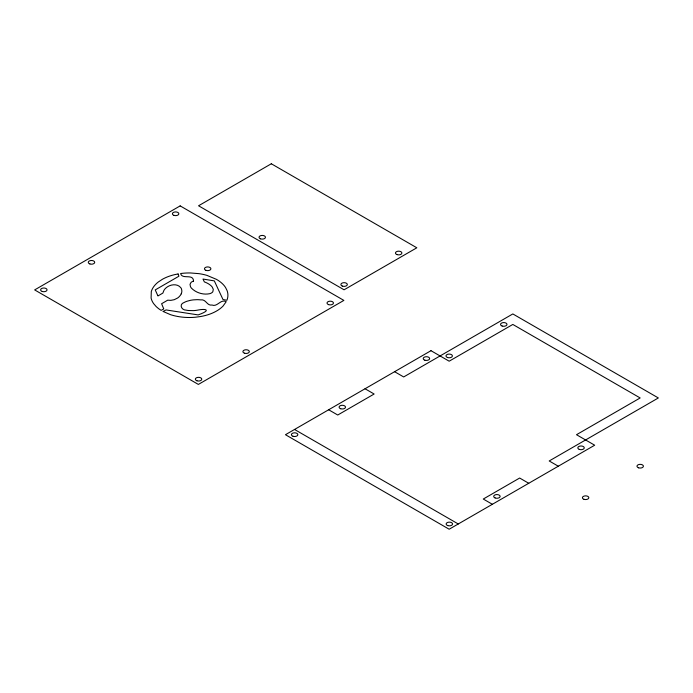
<?xml version="1.0" encoding="UTF-8"?>
<svg xmlns="http://www.w3.org/2000/svg" width="693" height="693" viewBox="0 0 693 693"><rect width="100%" height="100%" fill="white"/><g stroke="black" fill="none" stroke-linecap="round" stroke-linejoin="round"><path stroke-width="1.04" d="M181.211 293.841L181.003 294.265A21.431 12.379 0 0 1 180.232 295.504L178.872 297.011A16.251 9.381 0 0 1 177.564 298.042L174.246 299.697L171.067 300.312A6.22 3.595 0 0 1 169.049 300.242L167.663 300.19L161.608 303.742L163.765 308.939L161.14 310.377L158.957 308.913A70.504 40.705 0 0 1 156.176 306.575L153.664 303.664A37.621 21.717 0 0 1 151.1 298.042L151.299 291.58A40.679 23.484 0 0 1 151.784 290.168A38.176 22.037 0 0 1 158.264 282.025L162.457 279.253A39.622 22.878 0 0 1 167.42 276.897A38.245 22.081 0 0 1 174.653 274.645L178.014 273.96M163.098 311.46L170.539 314.683A38.765 22.384 0 0 0 179.634 316.788A38.479 22.211 0 0 0 195.201 317.247L200.667 316.528A38.132 22.011 0 0 0 214.128 312.309A38.912 22.471 0 0 0 222.981 306.15L226.213 301.698C220.72 298.657 217.411 307.276 212.058 305.05C206.679 305.951 206.323 298.96 200.52 299.878A16.97 9.797 0 0 0 196.959 299.671L193.442 299.87A22.245 12.846 0 0 0 190.254 300.372L186.98 301.256A16.797 9.693 0 0 0 184.217 302.443C178.699 304.201 181.419 310.282 186.296 310.169A14.492 8.368 0 0 0 188.513 310.525L193.442 310.629A20.21 11.668 0 0 0 198.778 309.901C206.661 308.515 211.018 310.325 198.146 314.908L166.043 309.936L163.253 311.356M158.212 295.79L162.794 293.122A0.97 0.563 0 0 0 162.933 292.931L163.929 290.384A19.586 11.313 0 0 1 165.835 288.063C169.785 284.381 177.304 283.091 180.916 287.846A13.938 8.047 0 0 1 181.531 289.059L181.843 290.783A20.088 11.599 0 0 1 181.809 291.658A19.577 11.305 0 0 1 181.211 293.841M394.594 371.699L403.69 376.949L512.829 313.938L658.35 397.955L549.211 460.966L558.307 466.216M365.038 388.764L374.133 394.014L337.751 415.02L328.655 409.771M528.75 483.281L519.655 478.031L483.272 499.038L492.368 504.287M294.551 429.461L458.264 523.977M157.891 295.859L155.249 289.908L178.898 276.221L178.127 273.952M193.538 281.037L192.264 281.618A5.986 3.456 0 0 0 191.017 282.467L190.021 284.321L190.462 286.642A16.156 9.33 0 0 0 191.511 288.219C196.154 292.888 203.421 295.105 209.866 293.65A6.237 3.604 0 0 0 211.235 293.087L211.746 292.775A6.332 3.656 0 0 0 212.829 291.736L213.297 289.327L212.205 287.023A17.94 10.36 0 0 0 210.473 285.247L209.624 284.589A21.041 12.145 0 0 0 204.608 281.999L204.548 281.982A0.901 0.52 0 0 1 204.322 281.817L202.988 279.054L214.319 280.882L222.99 299.523L226.906 300.268A38.929 22.479 0 0 0 227.096 290.618L225.563 287.526A38.21 22.063 0 0 0 216.415 279.34L206.964 275.39A37.136 21.44 0 0 0 199.03 273.657L190.497 272.964A37.474 21.639 0 0 0 180.613 273.536C182.077 279.877 193.234 273.241 193.538 281.037M180.163 205.89L34.65 289.908L198.363 384.424L343.875 300.407L180.163 205.89M271.309 163.773L198.553 205.778L344.075 289.795L416.831 247.791L271.309 163.773M430.977 350.693L285.455 434.71L449.168 529.227L594.681 445.209L576.498 434.71L640.159 397.955L512.829 324.445L449.168 361.2L430.977 350.693M174.012 215.376A3.214 1.854 0 0 0 178.837 213.773A3.214 1.854 0 0 0 174.012 212.162A3.214 1.854 0 0 0 174.012 215.376M328.629 304.643A3.214 1.854 0 0 0 333.454 303.04A3.214 1.854 0 0 0 328.629 301.429A3.214 1.854 0 0 0 328.629 304.643M89.882 263.946A3.214 1.854 0 0 0 94.707 262.344A3.214 1.854 0 0 0 89.882 260.733A3.214 1.854 0 0 0 89.882 263.946M244.499 353.213A3.214 1.854 0 0 0 249.324 351.602A3.214 1.854 0 0 0 244.499 350A3.214 1.854 0 0 0 244.499 353.213M42.221 291.467A3.214 1.854 0 0 0 47.046 289.856A3.214 1.854 0 0 0 42.221 288.253A3.214 1.854 0 0 0 42.221 291.467M196.951 380.795A3.214 1.854 0 0 0 201.776 379.192A3.214 1.854 0 0 0 196.951 377.581A3.214 1.854 0 0 0 196.951 380.795M447.756 525.597A3.214 1.854 0 0 0 452.581 523.995A3.214 1.854 0 0 0 447.756 522.383A3.214 1.854 0 0 0 447.756 525.597M293.026 436.269A3.214 1.854 0 0 0 297.851 434.658A3.214 1.854 0 0 0 293.026 433.056A3.214 1.854 0 0 0 293.026 436.269M495.114 497.946A3.214 1.854 0 0 0 500.121 496.543A3.214 1.854 0 0 0 495.512 494.741A3.214 1.854 0 0 0 495.114 497.946M340.696 408.749A3.214 1.854 0 0 0 345.512 407.146A3.214 1.854 0 0 0 340.696 405.535A3.214 1.854 0 0 0 340.696 408.749M579.244 449.376A3.214 1.854 0 0 0 584.251 447.973A3.214 1.854 0 0 0 579.634 446.171A3.214 1.854 0 0 0 579.244 449.376M424.818 360.178A3.214 1.854 0 0 0 429.643 358.576A3.214 1.854 0 0 0 424.818 356.964A3.214 1.854 0 0 0 424.818 360.178M396.872 254.556A3.214 1.854 0 0 0 401.879 253.153A3.214 1.854 0 0 0 397.271 251.351A3.214 1.854 0 0 0 396.872 254.556M342.299 286.062A3.214 1.854 0 0 0 347.314 284.658A3.214 1.854 0 0 0 342.697 282.857A3.214 1.854 0 0 0 342.299 286.062M205.873 270.313A3.214 1.854 0 0 0 210.889 268.91A3.214 1.854 0 0 0 206.271 267.108A3.214 1.854 0 0 0 205.873 270.313M260.447 238.808A3.214 1.854 0 0 0 265.454 237.404A3.214 1.854 0 0 0 260.845 235.603A3.214 1.854 0 0 0 260.447 238.808M502.156 326.031A3.214 1.854 0 0 0 506.981 324.419A3.214 1.854 0 0 0 502.156 322.817A3.214 1.854 0 0 0 502.156 326.031M447.591 357.536A3.214 1.854 0 0 0 452.408 355.925A3.214 1.854 0 0 0 447.591 354.322A3.214 1.854 0 0 0 447.591 357.536M638.582 467.81A3.214 1.854 0 0 0 643.407 466.198A3.214 1.854 0 0 0 638.582 464.596A3.214 1.854 0 0 0 638.582 467.81M584.017 499.315A3.214 1.854 0 0 0 588.833 497.704A3.214 1.854 0 0 0 584.017 496.101A3.214 1.854 0 0 0 584.017 499.315"/></g></svg>
